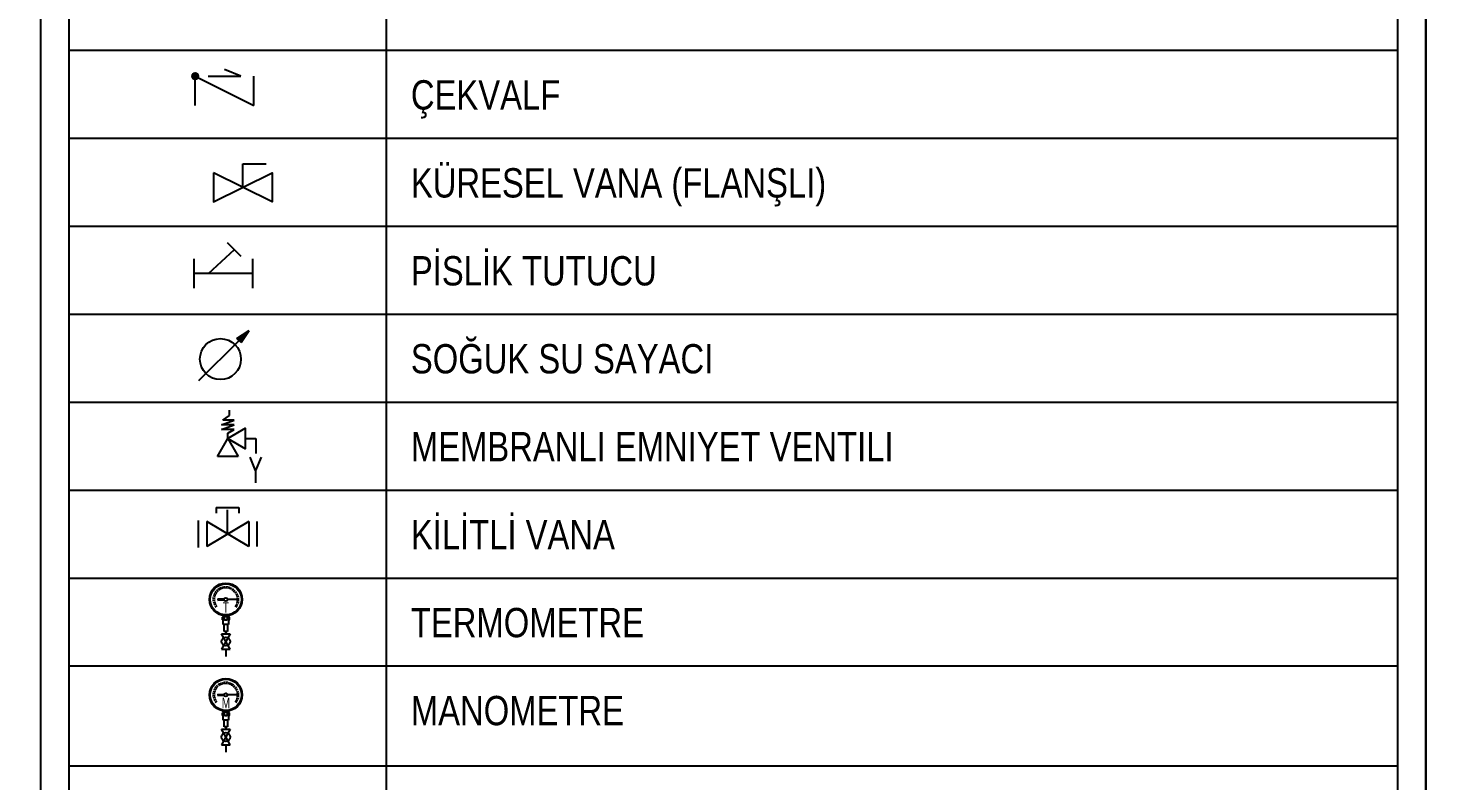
# Model space of a CAD drawing. Header units: centimetres. Extents: x -13133 to 30552, y -2 to 4552.
# Drawn here: x 25995.5 to 26378.6, y 537.3 to 741.4 of the extents above; entities that cross this region are included whole.
import ezdxf
from ezdxf.enums import TextEntityAlignment as Align

# ---------------------------------------------------------------- set-up
doc = ezdxf.new("R2010")
doc.units = ezdxf.units.CM
for name, color, linetype in [('MEP-T-ÇAP', 41, 'CONTINUOUS'), ('MTY-CİHAZ', 135, 'CONTINUOUS'), ('MTY-VANA', 1, 'CONTINUOUS'), ('ROTAS-VANA', 1, 'CONTINUOUS')]:
    doc.layers.add(name, color=color, linetype=linetype)
doc.layers.add('Renkli Tarama', color=7, linetype='CONTINUOUS', lineweight=0)
doc.styles.add('CAP', font='wturkce.SHX', dxfattribs={"width": 0.65})
doc.styles.add('ÇAP', font='arial.ttf')

# ---------------------------------------------------------------- blocks, each defined once
blk = doc.blocks.new('*U144')
at = {"layer": 'MTY-VANA'}
for p, q in [((0, 0), (0, 8)), ((0, 8), (8, 8))]:
    blk.add_line(p, q, dxfattribs=at)
blk.add_lwpolyline([(-10, 5), (-10, -5), (10, 5), (10, -5), (-10, 5)], dxfattribs=at)
at = {"layer": 'MTY-VANA', "flags": 1}
blk.add_attdef('CAP', (-1.1, -2.75), '', height=2.5, dxfattribs=at)
blk = doc.blocks.new('*U145')
at = {"layer": 'MTY-VANA', "color": 1, "ltscale": 75}
for p, q in [((-6.05, 5.77), (-1.41, 10.47)), ((5.13, 0), (-3.72, 8.12))]:
    blk.add_line(p, q, dxfattribs=at)
at = {"layer": 'MTY-VANA'}
for p, q in [((-10, -5), (-10, 5)), ((10, -5), (10, 5)), ((-10, 0), (10, 0))]:
    blk.add_line(p, q, dxfattribs=at)
at = {"layer": 'MTY-VANA', "flags": 1}
blk.add_attdef('CAP', (-2.37, -1.23), '', height=2.5, dxfattribs=at)
blk = doc.blocks.new('*U146')
at = {"layer": 'MTY-VANA'}
blk.add_hatch(color=256, dxfattribs=at).paths.add_polyline_path([(9.8, 9.8), (5.64, 7.03), (7.03, 5.64)])
for p, q in [((5.64, 7.03), (9.8, 9.8)), ((7.03, 5.64), (9.8, 9.8)), ((-7.33, -7.33), (6.34, 6.34)), ((7.03, 5.64), (5.64, 7.03))]:
    blk.add_line(p, q, dxfattribs=at)
blk.add_circle((0, 0), 7, dxfattribs=at)
at = {"layer": 'MTY-VANA', "flags": 1}
blk.add_attdef('CAP', (-2.29, -1.15), '', height=2.5, rotation=45, dxfattribs=at)
blk = doc.blocks.new('MTY-CEKVALF VANA0')
at = {"layer": 'MTY-VANA'}
h = blk.add_hatch(color=256, dxfattribs=at)
edge = h.paths.add_edge_path()
edge.add_arc((-10, 5), 1.41, 180, 540, ccw=False)
for p, q in [((-10, -5), (-10, 5)), ((-10, 5), (10, -5)), ((-5.6, 5), (5.6, 5)), ((5.6, 5), (0, 7.32)), ((10, -5), (10, 5))]:
    blk.add_line(p, q, dxfattribs=at)
at = {"layer": 'MTY-VANA', "style": 'CAP', "width": 0.65, "flags": 1}
blk.add_attdef('CAP', text='', height=5, rotation=153.4349, dxfattribs=at).set_placement((0, 0), align=Align.CENTER)
blk = doc.blocks.new('SIHHİ DETAYLAR')
at = {"layer": 'MTY-CİHAZ'}
for p, q in [((416.6, 387.68), (416.6, 459.24)), ((502.48, 459.24), (502.48, 387.68)), ((776.63, 459.24), (776.63, 387.68)), ((416.6, 435.39), (776.63, 435.39)), ((416.6, 411.53), (776.63, 411.53)), ((416.6, 387.68), (776.63, 387.68)), ((416.6, 387.68), (776.63, 387.68)), ((416.6, 7.72), (416.6, 387.68)), ((502.48, 387.68), (502.48, 76.98)), ((776.63, 387.68), (776.63, 76.98)), ((416.6, 363.82), (776.63, 363.82)), ((416.6, 339.96), (776.63, 339.96)), ((416.6, 316.11), (776.63, 316.11)), ((416.6, 292.25), (776.63, 292.25)), ((416.6, 268.4), (776.63, 268.4)), ((416.6, 241.27), (776.63, 241.27))]:
    blk.add_line(p, q, dxfattribs=at)
for points in [[(0, 0), (408.88, 0), (408.88, 1500), (0, 1500)], [(784.35, 1500), (1998.61, 1500), (1998.61, 0), (784.35, 0)], [(408.88, 856.6), (784.35, 856.6), (784.35, 0), (408.88, 0)]]:
    blk.add_lwpolyline(points, close=True, dxfattribs=at)
at = {"layer": 'MTY-VANA', "color": 1}
for p, q in [((460.06, 336.3), (460.06, 337.8)), ((457.86, 333.78), (461.32, 335.04)), ((461.32, 333.78), (457.86, 333.78)), ((457.86, 332.52), (461.32, 333.78)), ((458.17, 335.04), (460.06, 336.3)), ((461.32, 335.04), (458.17, 335.04)), ((456.74, 325.23), (459.54, 330.07)), ((461.32, 332.52), (457.86, 332.52)), ((464.38, 332.87), (459.54, 330.07)), ((459.54, 331.58), (461.32, 332.52)), ((459.54, 330.07), (459.54, 331.58)), ((459.54, 330.07), (462.34, 325.23)), ((459.54, 330.07), (464.38, 327.27)), ((464.38, 327.27), (464.38, 332.87)), ((464.38, 330.07), (467.16, 330.07)), ((467.16, 330.07), (467.16, 326.05)), ((462.34, 325.23), (456.74, 325.23)), ((467.07, 321.45), (465.63, 325.07)), ((468.61, 325.03), (467.07, 321.45)), ((467.07, 321.45), (467.07, 318.09)), ((456.39, 311.4), (462.58, 311.4)), ((456.39, 311.4), (456.39, 309.82)), ((459.48, 304.21), (459.48, 310.73)), ((462.58, 311.4), (462.58, 309.82)), ((451.63, 300.55), (451.63, 307.81)), ((465.23, 307.55), (453.85, 300.81)), ((465.23, 300.81), (453.85, 307.55)), ((453.85, 307.55), (453.85, 300.81)), ((465.23, 307.55), (465.23, 300.81)), ((467.45, 307.55), (467.45, 300.81)), ((456.2, 287.23), (455.55, 287.4)), ((456.38, 287.71), (455.77, 287.99)), ((456.64, 288.15), (456.09, 288.54)), ((456.97, 288.54), (456.49, 289.02)), ((457.36, 288.87), (456.98, 289.42)), ((457.81, 289.12), (457.52, 289.73)), ((458.29, 289.3), (458.11, 289.95)), ((458.79, 289.38), (458.73, 290.05)), ((459.3, 289.38), (459.36, 290.05)), ((459.81, 289.29), (459.98, 289.94)), ((460.29, 289.11), (460.57, 289.72)), ((460.73, 288.86), (461.12, 289.41)), ((461.12, 288.52), (461.6, 289)), ((461.45, 288.13), (462, 288.52)), ((461.7, 287.69), (462.32, 287.97)), ((461.88, 287.21), (462.53, 287.38)), ((456.11, 286.72), (455.44, 286.78)), ((456.11, 286.21), (455.44, 286.15)), ((456.2, 285.71), (455.55, 285.53)), ((456.37, 285.22), (455.76, 284.94)), ((456.63, 284.78), (456.07, 284.39)), ((456.89, 286.62), (458.58, 286.58)), ((456.89, 286.62), (456.89, 286.29)), ((456.89, 286.29), (458.57, 286.33)), ((462.62, 286.43), (459.46, 286.55)), ((462.62, 286.43), (459.47, 286.36)), ((461.44, 284.76), (461.99, 284.38)), ((461.7, 285.2), (462.31, 284.92)), ((461.87, 285.69), (462.52, 285.51)), ((461.96, 286.7), (462.64, 286.76)), ((461.96, 286.19), (462.63, 286.13)), ((458.08, 280.87), (458.08, 281.62)), ((459.99, 280.87), (458.08, 280.87)), ((458.33, 279.62), (458.33, 280.87)), ((459.73, 281.7), (458.35, 281.7)), ((458.47, 281.7), (458.47, 282.05)), ((458.61, 280.96), (458.61, 281.61)), ((459.47, 280.96), (459.47, 281.61)), ((459.58, 281.7), (459.58, 282.05)), ((459.72, 280.87), (459.72, 279.62)), ((459.99, 280.87), (459.99, 281.62)), ((459.72, 279.62), (458.33, 279.62)), ((458.61, 277.76), (458.61, 279.62)), ((459.44, 277.76), (458.61, 277.76)), ((459.02, 277.76), (459.02, 277.27)), ((459.44, 279.62), (459.44, 277.76)), ((459.02, 272.8), (459.02, 270.94)), ((456.11, 260.83), (455.44, 260.88)), ((456.2, 261.33), (455.55, 261.5)), ((456.38, 261.81), (455.77, 262.09)), ((456.64, 262.25), (456.09, 262.64)), ((456.97, 262.64), (456.49, 263.12)), ((456.89, 260.73), (458.58, 260.68)), ((456.89, 260.73), (456.89, 260.39)), ((457.36, 262.97), (456.98, 263.52)), ((457.81, 263.23), (457.52, 263.84)), ((458.29, 263.4), (458.11, 264.05)), ((458.79, 263.49), (458.73, 264.16)), ((459.3, 263.48), (459.36, 264.16)), ((462.62, 260.54), (459.46, 260.66)), ((459.81, 263.39), (459.98, 264.04)), ((460.29, 263.22), (460.57, 263.83)), ((460.73, 262.96), (461.12, 263.51)), ((461.12, 262.63), (461.6, 263.11)), ((461.45, 262.24), (462, 262.62)), ((461.7, 261.79), (462.32, 262.08)), ((461.88, 261.31), (462.53, 261.48)), ((461.96, 260.8), (462.64, 260.86)), ((456.11, 260.31), (455.44, 260.25)), ((456.2, 259.81), (455.55, 259.63)), ((456.37, 259.33), (455.76, 259.04)), ((456.63, 258.88), (456.07, 258.5)), ((456.89, 260.39), (458.57, 260.44)), ((462.62, 260.54), (459.47, 260.46)), ((461.44, 258.87), (461.99, 258.48)), ((461.7, 259.31), (462.31, 259.02)), ((461.87, 259.79), (462.52, 259.61)), ((461.96, 260.29), (462.63, 260.23)), ((458.08, 254.97), (458.08, 255.72)), ((459.99, 254.97), (458.08, 254.97)), ((458.33, 253.73), (458.33, 254.97)), ((459.72, 253.73), (458.33, 253.73)), ((459.73, 255.81), (458.35, 255.8)), ((458.47, 255.81), (458.47, 256.16)), ((458.61, 255.06), (458.61, 255.72)), ((458.61, 251.87), (458.61, 253.73)), ((459.44, 253.73), (459.44, 251.87)), ((459.47, 255.07), (459.47, 255.71)), ((459.58, 255.81), (459.58, 256.15)), ((459.72, 254.97), (459.72, 253.73)), ((459.99, 254.97), (459.99, 255.72)), ((459.44, 251.87), (458.61, 251.87)), ((459.02, 251.87), (459.02, 251.37)), ((459.02, 246.9), (459.02, 245.04))]:
    blk.add_line(p, q, dxfattribs=at)
at = {"layer": 'MTY-VANA'}
for p, q in [((457.83, 277.12), (460.21, 277.12)), ((459.02, 275.03), (457.83, 277.12)), ((460.21, 277.12), (459.02, 275.03)), ((459.02, 275.03), (457.83, 272.95)), ((457.83, 272.95), (460.21, 272.95)), ((460.21, 272.95), (459.02, 275.03)), ((457.83, 251.22), (460.21, 251.22)), ((459.02, 249.14), (457.83, 251.22)), ((459.02, 249.14), (457.83, 247.05)), ((460.21, 251.22), (459.02, 249.14)), ((460.21, 247.05), (459.02, 249.14)), ((457.83, 247.05), (460.21, 247.05))]:
    blk.add_line(p, q, dxfattribs=at)
at = {"layer": 'MTY-VANA', "color": 1}
for centre, radius in [((459.04, 286.46), 4.44), ((459.04, 286.46), 4.22), ((459.02, 286.43), 0.458), ((459.04, 260.56), 4.44), ((459.04, 260.56), 4.22), ((459.02, 260.54), 0.458)]:
    blk.add_circle(centre, radius, dxfattribs=at)
at = {"layer": 'MTY-VANA'}
for centre in [(459.02, 275.03), (459.02, 249.14)]:
    blk.add_circle(centre, 1.19, dxfattribs=at)
at = {"layer": 'MTY-VANA', "color": 1}
for centre, radius, start, end in [((458.35, 281.24), 0.458, 54.6994, 125.3066), ((458.35, 281.33), 0.458, 234.694, 305.3013), ((459.03, 280.65), 1.06, 65.9035, 113.6507), ((459.03, 281.93), 1.06, 246.3499, 294.0971), ((459.73, 281.24), 0.458, 54.6934, 125.3006), ((459.73, 281.34), 0.458, 234.7001, 305.3073), ((458.35, 255.35), 0.458, 54.6994, 125.3066), ((458.35, 255.44), 0.458, 234.694, 305.3013), ((459.03, 254.75), 1.06, 65.9035, 113.6507), ((459.03, 256.03), 1.06, 246.3499, 294.0971), ((459.73, 255.35), 0.458, 54.6934, 125.3006), ((459.73, 255.44), 0.458, 234.7001, 305.3073)]:
    blk.add_arc(centre, radius, start, end, dxfattribs=at)
at = {"layer": 'MTY-VANA', "yscale": 0.7951819861835887, "zscale": 0.7951819861835887}
for name, p, xscale in [('MTY-CEKVALF VANA0', (458.68, 424.38), 0.7951819861835887), ('*U144', (463.62, 398.22), 0.7951819861835887), ('*U145', (458.39, 374.86), -0.7951819861835887), ('*U146', (457.57, 351.62), 0.7951819861835887)]:
    blk.add_blockref(name, p, dxfattribs=dict(at, xscale=xscale))
at = {"layer": 'MEP-T-ÇAP', "style": 'ÇAP', "width": 0.8}
for s, height, p in [('ÇEKVALF', 7.952, (509.19, 419.32)), ('KÜRESEL VANA (FLANŞLI)', 7.9518, (509.19, 395.46)), ('PİSLİK TUTUCU', 7.9518, (509.19, 371.61)), ('SOĞUK SU SAYACI', 7.9518, (509.19, 347.75)), ('MEMBRANLI EMNIYET VENTILI', 7.9518, (509.19, 323.9)), ('KİLİTLİ VANA', 7.9518, (509.19, 300.04)), ('TERMOMETRE', 7.952, (509.19, 276.19)), ('MANOMETRE', 7.952, (509.19, 252.33))]:
    blk.add_text(s, height=height, dxfattribs=at).set_placement(p)
at = {"layer": 'MTY-VANA', "width": 0.7}
for s, p in [('T', (459.06, 282.84, 0)), ('M', (459.06, 256.94, 0))]:
    blk.add_text(s, height=2.86, dxfattribs=at).set_placement(p, align=Align.CENTER)
blk = doc.blocks.new('MTY-SIHHİ DETAYLAR')
at = {"layer": 'Renkli Tarama'}
blk.add_blockref('SIHHİ DETAYLAR', (257713.28, -444848.48), dxfattribs=at)

msp = doc.modelspace()

# ---------------------------------------------------------------- block references
at = {"layer": 'ROTAS-VANA'}
msp.add_blockref('MTY-SIHHİ DETAYLAR', (-232123.28, 445148.48), dxfattribs=at)

doc.saveas('drawing.dxf')
